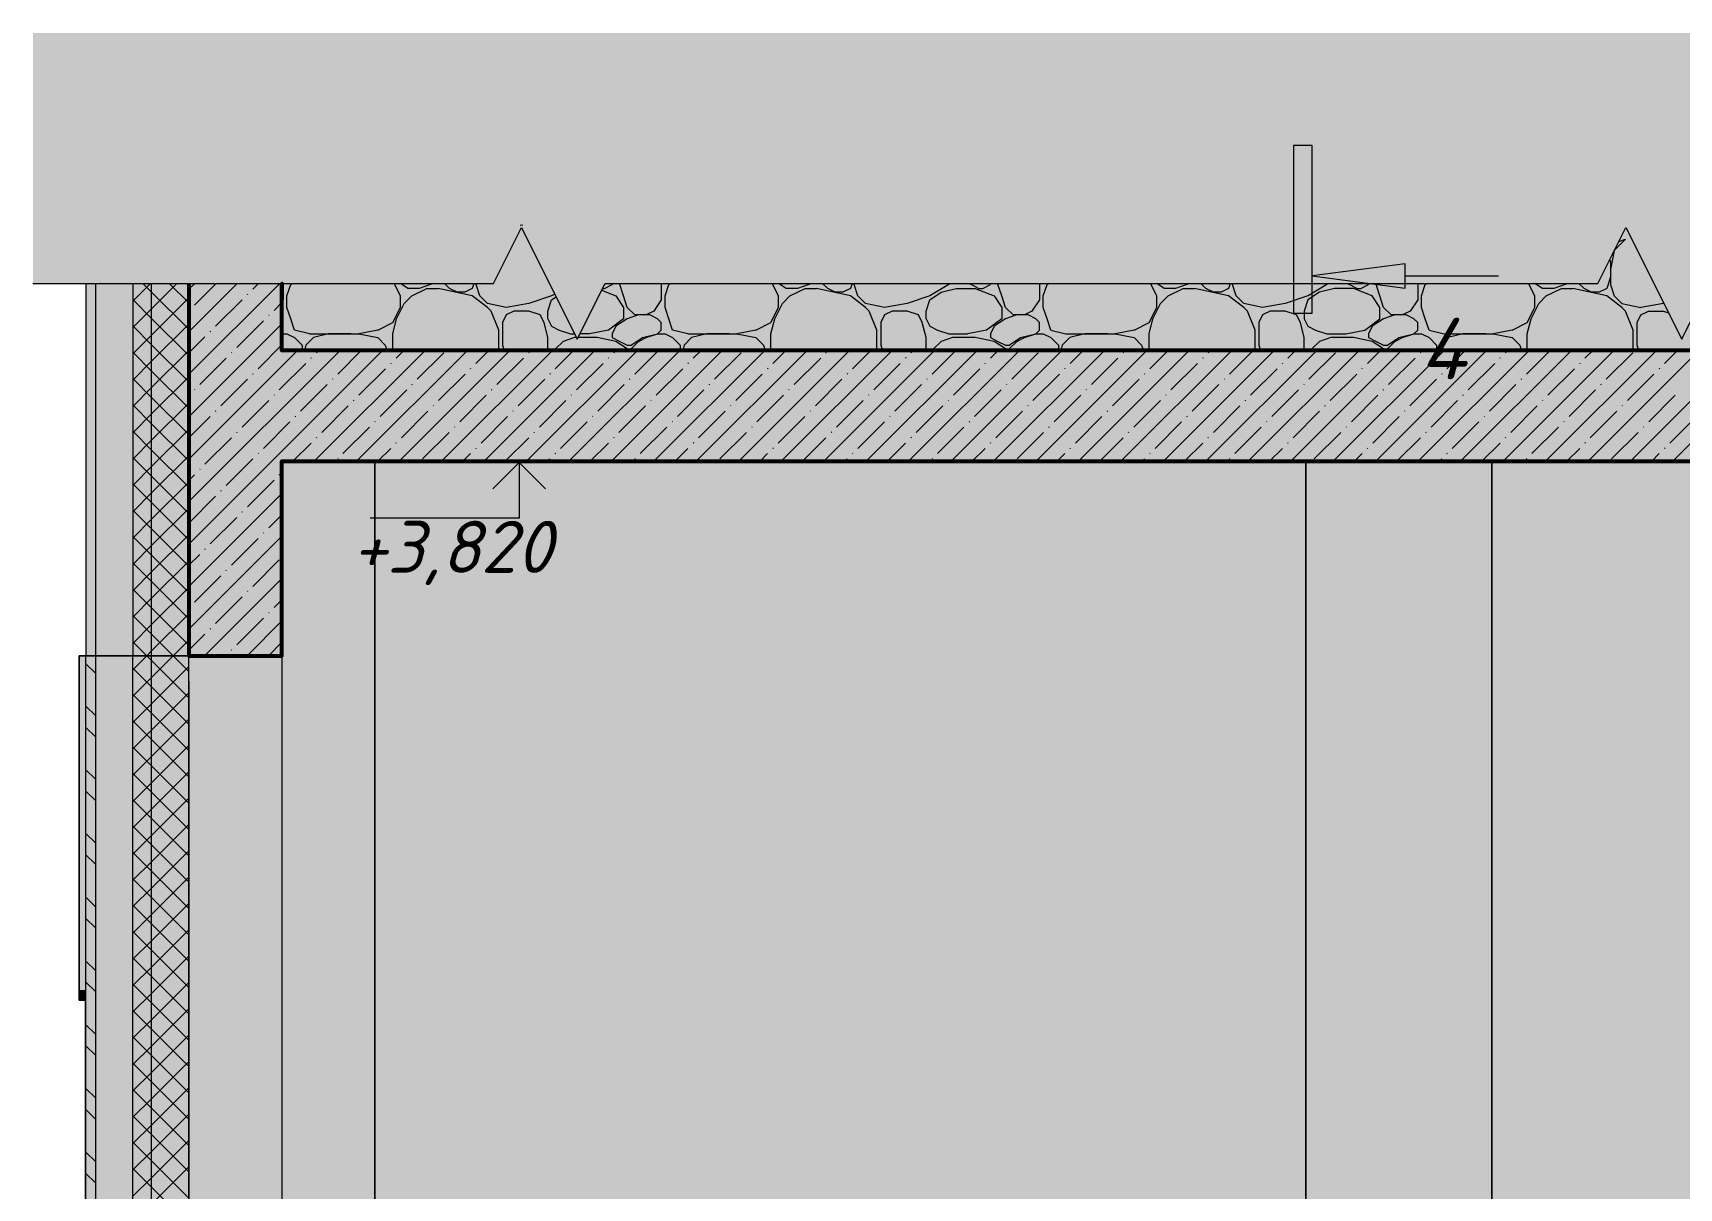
# Model space of a CAD drawing. Header units: millimetres. Extents: x -81576 to 1046824, y -248937 to 691537.
# Drawn here: x 20814 to 29657, y 629580 to 635785 of the extents above; entities that cross this region are included whole.
import ezdxf

# ---------------------------------------------------------------- set-up
doc = ezdxf.new("R2010")
doc.units = ezdxf.units.MM
doc.layers.add('PDF _Геометрия', color=7, linetype='Continuous', true_color=0x1d1d1d)
doc.layers.add('PDF _Сплошная заливка', color=7, linetype='Continuous', true_color=0xffffff)
doc.layers.add('PDF _Текст', color=7, linetype='Continuous')
doc.styles.add('PDF ISOCPEUR Italic', font='isocpeui.ttf')

msp = doc.modelspace()

# ---------------------------------------------------------------- hatches: boundary and pattern name
at = {"layer": 'PDF _Сплошная заливка', "true_color": 0x636466, "transparency": 33554559}
for points in [[(23737.8, 634139.9), (23887.8, 634439.9), (26554.4, 634439.9), (26554.4, 635785), (20813.9, 635785), (20813.9, 634439.9), (23287.8, 634439.9), (23437.8, 634739.9), (23587.8, 634439.9)], [(29671.1, 634139.9), (29821.1, 634439.9), (32487.8, 634439.9), (32487.8, 635785), (26554.4, 635785), (26554.4, 634439.9), (29221.1, 634439.9), (29371.1, 634739.9), (29629.1, 634223.9)], [(22435.8, 634079.9), (34651.1, 634079.9), (34651.1, 634439.9), (29821.1, 634439.9), (29671.1, 634139.9), (29371.1, 634739.9), (29221.1, 634439.9), (23887.8, 634439.9), (23737.8, 634139.9), (23437.8, 634739.9), (23287.8, 634439.9), (22151.1, 634439.9), (22151.1, 634079.9)], [(21151.1, 632439.9), (21151.8, 632439.9), (21151.8, 634439.9), (21097.8, 634439.9), (21097.8, 632439.9)], [(21351.1, 632439.9), (21351.8, 632439.9), (21351.8, 634439.9), (21151.8, 634439.9), (21151.8, 632439.9)], [(21451.1, 632439.9), (21451.8, 632439.9), (21451.8, 634439.9), (21351.8, 634439.9), (21351.8, 632439.9)], [(21096.1, 630639.9), (21097.1, 630639.9), (21097.1, 632439.9), (21063.1, 632439.9), (21063.1, 630639.9)], [(21151.1, 627039.9), (21351.1, 627039.9), (21351.1, 632439.9), (21151.1, 632439.9), (21151.1, 627769.9)], [(21457.1, 627039.9), (21651.1, 627039.9), (21651.1, 632439.9), (21451.1, 632439.9), (21451.1, 627039.9)]]:
    msp.add_hatch(color=251, dxfattribs=at).paths.add_polyline_path(points)
h = msp.add_hatch(color=251, dxfattribs=at)
h.paths.add_polyline_path([(37551.1, 617839.9), (37551.1, 634079.9), (22151.1, 634079.9), (22151.1, 634439.9), (21651.8, 634439.9), (21651.8, 632439.9), (22151.1, 632439.9), (22151.1, 633484.4), (37051.1, 633484.4), (37051.1, 618839.9), (33791.1, 618839.9), (33791.1, 619409.9), (33161.1, 619409.9), (33161.1, 619809.9), (32561.1, 619809.9), (32561.1, 620209.9), (31961.1, 620209.9), (31961.1, 620609.9), (31361.1, 620609.9), (31361.1, 621009.9), (30761.1, 621009.9), (30761.1, 621409.9), (30161.1, 621409.9), (30161.1, 621809.9), (29561.1, 621809.9), (29561.1, 622209.9), (28961.1, 622209.9), (28961.1, 622609.9), (28361.1, 622609.9), (28361.1, 623009.9), (27761.1, 623009.9), (27761.1, 623409.9), (27161.1, 623409.9), (27161.1, 623809.9), (26561.1, 623809.9), (26561.1, 624209.9), (25961.1, 624209.9), (25961.1, 624609.9), (25361.1, 624609.9), (25361.1, 625009.9), (24791.1, 625009.9), (24791.1, 625439.9), (24191.1, 625439.9), (24191.1, 625579.9), (22151.1, 625579.9), (22151.1, 625839.9), (21651.1, 625839.9), (21651.1, 618839.9), (20831.1, 618839.9), (20831.1, 617839.9), (37051.1, 617839.9)], flags=0)
h.paths.add_polyline_path([(33191.1, 618839.9), (22151.1, 618839.9), (22151.1, 625099.9), (24085.3, 625099.9), (33191.1, 619029.3), (33191.1, 618999.5)], flags=0)
h = msp.add_hatch(color=251, dxfattribs=at)
h.paths.add_polyline_path([(22650.4, 625095.1), (22651.1, 625095.1), (22651.1, 625099.9), (22151.1, 625099.9), (22151.1, 625095.1), (22162.4, 625095.1)], flags=0)
h.paths.add_polyline_path([(22151.1, 625839.9), (22651.1, 625839.9), (22650.7, 633484.4), (22151.1, 633484.4), (22151.1, 626069.9)], flags=0)
h = msp.add_hatch(color=251, dxfattribs=at)
h.paths.add_polyline_path([(33153.9, 619039.9), (33175.3, 619039.9), (28651.1, 622056), (28651.1, 622041.7), (32911.1, 619201.7)], flags=0)
h.paths.add_polyline_path([(33505.1, 619409.9), (33651.1, 619409.9), (33651.1, 621109.2), (33511.1, 621202.5), (33511.1, 619439.9), (33471.1, 619439.9), (33471.1, 621229.2), (32911.1, 621602.5), (32911.1, 619839.9), (32871.1, 619839.9), (32871.1, 621629.2), (32311.1, 622002.5), (32311.1, 620239.9), (32271.1, 620239.9), (32271.1, 622029.2), (31711.1, 622402.5), (31711.1, 620639.9), (31671.1, 620639.9), (31671.1, 622429.2), (31111.1, 622802.5), (31111.1, 621039.9), (31071.1, 621039.9), (31071.1, 622829.2), (30511.1, 623202.5), (30511.1, 621439.9), (30471.1, 621439.9), (30471.1, 623229.2), (29911.1, 623602.5), (29911.1, 621839.9), (29871.1, 621839.9), (29871.1, 623629.2), (29311.1, 624002.5), (29311.1, 622239.9), (29271.1, 622239.9), (29271.1, 624029.2), (28711.1, 624402.5), (28711.1, 622639.9), (28671.1, 622639.9), (28671.1, 624429.2), (28651.1, 624442.5), (28651.1, 622609.9), (28961.1, 622609.9), (28961.1, 622209.9), (29561.1, 622209.9), (29561.1, 621809.9), (30161.1, 621809.9), (30161.1, 621409.9), (30761.1, 621409.9), (30761.1, 621009.9), (31361.1, 621009.9), (31361.1, 620609.9), (31961.1, 620609.9), (31961.1, 620209.9), (32561.1, 620209.9), (32561.1, 619809.9), (33161.1, 619809.9), (33161.1, 619409.9), (33477.1, 619409.9)], flags=0)
h.paths.add_polyline_path([(33651.1, 621157.3), (33651.1, 633484.4), (28651.1, 633484.4), (28651.1, 624490.6), (33511.1, 621250.6)], flags=0)
h.paths.add_polyline_path([(27651.1, 622708.4), (27651.1, 622722.7), (24085.3, 625099.9), (22651.1, 625099.9), (22651.1, 625095.1), (24071.1, 625095.1), (27511.1, 622801.7)], flags=0)
h.paths.add_polyline_path([(27505.1, 623409.9), (27651.1, 623409.9), (27651.1, 625109.2), (27511.1, 625202.5), (27511.1, 623439.9), (27471.1, 623439.9), (27471.1, 625229.2), (26911.1, 625602.5), (26911.1, 623839.9), (26871.1, 623839.9), (26871.1, 625629.2), (26311.1, 626002.5), (26311.1, 624239.9), (26271.1, 624239.9), (26271.1, 626029.2), (25711.1, 626402.5), (25711.1, 624639.9), (25671.1, 624639.9), (25671.1, 626429.2), (25111.1, 626802.5), (25111.1, 625039.9), (25071.1, 625039.9), (25071.1, 626829.2), (24511.1, 627202.5), (24511.1, 625439.9), (24791.1, 625439.9), (24791.1, 625009.9), (25361.1, 625009.9), (25361.1, 624609.9), (25961.1, 624609.9), (25961.1, 624209.9), (26561.1, 624209.9), (26561.1, 623809.9), (27161.1, 623809.9), (27161.1, 623409.9), (27477.1, 623409.9)], flags=0)
h.paths.add_polyline_path([(27651.1, 625157.2), (27649.9, 633484.4), (22651.1, 633484.4), (22651.1, 625839.9), (23871.1, 625839.9), (23870.4, 627629.6), (23580, 627823.2), (23602.2, 627856.5), (27511.1, 625250.6)], flags=0)
h.paths.add_polyline_path([(24191.1, 625439.9), (24471.1, 625439.9), (24471.1, 627229.2), (23911.1, 627602.5), (23911.1, 625839.9), (24191.1, 625839.9), (24191.1, 625579.9)], flags=0)
h = msp.add_hatch(color=251, dxfattribs=at)
h.paths.add_polyline_path([(28651.1, 622041.7), (28651.1, 622056), (27651.1, 622722.7), (27651.1, 622708.4), (28398.9, 622209.9)], flags=0)
h.paths.add_polyline_path([(28612.3, 622609.9), (28651.1, 622609.9), (28651.1, 624442.5), (28111.1, 624802.5), (28111.1, 623039.9), (28071.1, 623039.9), (28071.1, 624829.2), (27651.1, 625109.2), (27651.1, 623409.9), (27761.1, 623409.9), (27761.1, 623009.9), (28361.1, 623009.9), (28361.1, 622609.9)], flags=0)
h.paths.add_polyline_path([(28651.1, 624490.6), (28650.9, 633484.4), (27651.1, 633484.4), (27651.1, 625157.2), (28361.1, 624683.9)], flags=0)

# ---------------------------------------------------------------- linework, layer by layer
at = {"layer": 'PDF _Геометрия', "color": 7, "lineweight": 9}
for points in [[(27586.1, 635179.8), (27586.1, 634279.8), (27686.1, 634279.8), (27686.1, 635179.8)], [(28186.1, 634545.6), (27686.1, 634479.8), (28186.1, 634414)], [(22651.1, 625839.9), (22651.1, 633484.4)], [(27651.1, 633484.4), (27651.1, 625157.2)], [(28651.1, 624490.6), (28651.1, 633484.4)], [(21063.1, 632339.9), (21063.1, 632439.9), (21097.1, 632439.9), (21063.1, 632439.9)], [(21097.1, 632439.9), (21097.1, 627039.9), (21151.1, 627039.9), (21351.1, 627039.9), (21451.1, 627039.9), (21651.1, 627039.9), (21651.1, 632439.9), (21451.1, 632439.9), (21351.1, 632439.9), (21151.1, 632439.9)], [(21651.1, 627039.9), (21651.1, 632303.9)], [(21097.1, 630639.9), (21097.1, 625839.9)]]:
    msp.add_lwpolyline(points, close=True, dxfattribs=at)
at = {"layer": 'PDF _Геометрия', "color": 250, "lineweight": 9, "true_color": 0x2c2c2c}
for points in [[(23431.9, 634752.4), (23445.9, 634754.4)], [(29333.4, 634664.5), (29370, 634676.7), (29309.1, 634615.8), (29288.7, 634514.2), (29288.7, 634433), (29309.1, 634372), (29349.7, 634331.4), (29451.3, 634311.1)], [(29284.7, 634567.1), (29288.7, 634554.9), (29288.7, 634473.6), (29268.4, 634412.7), (29227.8, 634392.3), (29187.2, 634392.3)], [(21351.8, 634203.9), (21451.8, 634303.9), (21587.8, 634439.9)], [(21351.8, 634345.3), (21446.4, 634439.9)], [(21651.8, 634193.3), (21451.8, 634393.3), (21405.2, 634439.9)], [(21651.8, 634334.7), (21546.6, 634439.9)], [(21651.8, 634408.1), (21683.7, 634439.9)], [(21651.8, 634180), (21911.7, 634439.9)], [(21651.8, 633951.9), (22139.8, 634439.9)], [(21681.3, 634323.5), (21797.7, 634439.9)], [(21994.9, 634409.1), (22025.8, 634439.9)], [(22158.2, 634439.9), (22158.2, 634433), (22158.2, 634351.7), (22151.1, 634341.1)], [(22178.5, 634372), (22198.8, 634433)], [(22198.8, 634433), (22205.8, 634439.9)], [(22788, 634372), (22754, 634439.9)], [(22767.7, 634250.1), (22808.3, 634331.4), (22848.9, 634372), (22930.2, 634412.7), (22991.1, 634412.7)], [(22954, 634439.9), (22950.5, 634433), (22889.5, 634412.7), (22828.6, 634412.7), (22787.7, 634439.9)], [(23173.9, 634372), (22991.1, 634412.7)], [(23092.7, 634392.3), (23052.1, 634412.7), (23024.8, 634439.9)], [(23174, 634412.7), (23133.3, 634392.3), (23092.7, 634392.3)], [(23183, 634439.9), (23174, 634412.7)], [(23478.7, 634331.4), (23356.8, 634311.1), (23255.2, 634331.4), (23214.6, 634372), (23194.3, 634433), (23194.3, 634439.9)], [(23869.1, 634402.7), (23945.9, 634372), (23986.5, 634311.1), (23986.5, 634250.1), (23905.3, 634189.2)], [(23874.1, 634412.7), (23885, 634412.7), (23925.6, 634433)], [(23929.1, 634439.9), (23925.6, 634433)], [(23966.2, 634433), (23964.5, 634439.9)], [(23986.5, 634372), (23966.2, 634433)], [(24189.7, 634439.9), (24189.7, 634433), (24189.7, 634351.7), (24149.1, 634290.8), (24108.4, 634270.5), (24047.5, 634270.5), (24006.9, 634311.1), (23986.5, 634372)], [(24250.6, 634189.2), (24230.3, 634250.1), (24210, 634311.1), (24210, 634372), (24230.3, 634433)], [(24230.3, 634433), (24237.3, 634439.9)], [(24697.6, 634189.2), (24778.8, 634229.8), (24819.5, 634311.1), (24819.5, 634372), (24785.5, 634439.9)], [(24985.5, 634439.9), (24982, 634433), (24921, 634412.7), (24860.1, 634412.7), (24819.2, 634439.9)], [(24839.8, 634331.4), (24880.4, 634372), (24961.7, 634412.7), (25022.6, 634412.7)], [(25205.4, 634372), (25022.6, 634412.7)], [(25124.2, 634392.3), (25083.6, 634412.7), (25056.3, 634439.9)], [(25214.5, 634439.9), (25205.4, 634412.7), (25164.8, 634392.3), (25124.2, 634392.3)], [(25286.7, 634331.4), (25246.1, 634372), (25225.8, 634433), (25225.8, 634439.9)], [(25733.6, 634433), (25632.1, 634372), (25510.2, 634331.4)], [(25611.7, 634250.1), (25611.7, 634290.8), (25632.1, 634351.7), (25693, 634392.3), (25774.3, 634412.7), (25875.8, 634412.7)], [(25738.9, 634439.9), (25733.6, 634433)], [(25841.6, 634439.9), (25855.5, 634433), (25896.2, 634412.7), (25916.5, 634412.7), (25957.1, 634433)], [(25875.8, 634412.7), (25977.4, 634372), (26018, 634311.1), (26018, 634250.1), (25936.8, 634189.2)], [(25960.6, 634439.9), (25957.1, 634433)], [(25997.7, 634433), (25996, 634439.9)], [(26221.2, 634439.9), (26221.2, 634433), (26221.2, 634351.7), (26180.6, 634290.8), (26139.9, 634270.5), (26079, 634270.5), (26038.4, 634311.1), (26018, 634372), (25997.7, 634433)], [(26282.1, 634189.2), (26261.8, 634250.1), (26241.5, 634311.1), (26241.5, 634372), (26261.8, 634433)], [(26261.8, 634433), (26268.8, 634439.9)], [(26729.1, 634189.2), (26810.3, 634229.8), (26851, 634311.1), (26851, 634372), (26817, 634439.9)], [(26830.6, 634250.1), (26871.3, 634331.4), (26911.9, 634372), (26993.2, 634412.7), (27054.1, 634412.7)], [(27017, 634439.9), (27013.5, 634433), (26952.5, 634412.7), (26891.6, 634412.7), (26850.7, 634439.9)], [(27236.9, 634372), (27054.1, 634412.7)], [(27155.7, 634392.3), (27115, 634412.7), (27087.8, 634439.9)], [(27236.9, 634412.7), (27196.3, 634392.3), (27155.7, 634392.3)], [(27246, 634439.9), (27236.9, 634412.7)], [(27419.8, 634311.1), (27318.2, 634331.4), (27277.6, 634372), (27257.3, 634433), (27257.3, 634439.9)], [(27805.8, 634412.7), (27724.5, 634392.3), (27663.5, 634351.7), (27643.2, 634290.8), (27643.2, 634250.1), (27663.5, 634209.5), (27704.2, 634189.2)], [(27770.4, 634439.9), (27765.1, 634433), (27663.6, 634372)], [(27704.2, 634189.2), (27765.1, 634168.9), (27866.7, 634168.9), (27968.3, 634189.2), (28049.5, 634250.1), (28049.5, 634311.1), (28008.9, 634372), (27907.3, 634412.7), (27805.8, 634412.7)], [(27873.1, 634439.9), (27887, 634433), (27927.6, 634412.7), (27948, 634412.7), (27988.6, 634433)], [(27992.1, 634439.9), (27988.6, 634433)], [(28029.2, 634433), (28027.5, 634439.9)], [(28252.7, 634439.9), (28252.7, 634433), (28252.7, 634351.7), (28212.1, 634290.8), (28171.4, 634270.5), (28110.5, 634270.5), (28069.8, 634311.1), (28049.5, 634372), (28029.2, 634433)], [(28313.6, 634189.2), (28293.3, 634250.1), (28273, 634311.1), (28273, 634372), (28293.3, 634433), (28300.3, 634439.9)], [(28760.6, 634189.2), (28841.8, 634229.8), (28882.4, 634311.1), (28882.4, 634372), (28848.5, 634439.9)], [(28841.8, 634087.6), (28841.8, 634168.9), (28862.1, 634250.1), (28902.8, 634331.4), (28943.4, 634372), (29024.7, 634412.7), (29085.6, 634412.7)], [(29048.5, 634439.9), (29045, 634433), (28984, 634412.7), (28923.1, 634412.7), (28882.1, 634439.9)], [(29268.4, 634372), (29085.6, 634412.7)], [(29187.2, 634392.3), (29146.5, 634412.7), (29119.3, 634439.9)], [(21351.8, 634062.5), (21451.8, 634162.5), (21651.8, 634362.5)], [(21651.8, 634051.9), (21451.8, 634251.9), (21351.8, 634351.9)], [(21795.3, 634209.5), (21937.9, 634352.1)], [(21966.4, 634380.6), (21968.8, 634382.9)], [(22109, 634295), (22151.1, 634337.2)], [(22219.1, 634189.2), (22198.8, 634250.1), (22178.5, 634311.1), (22178.5, 634372)], [(22666.1, 634189.2), (22747.3, 634229.8), (22788, 634311.1), (22788, 634372)], [(23275.5, 634290.8), (23255.2, 634311.1), (23174, 634372)], [(23616.8, 634381.8), (23600.6, 634372), (23478.7, 634331.4)], [(23580.2, 634250.1), (23580.2, 634290.8), (23600.6, 634351.7), (23624, 634367.4)], [(24799.1, 634250.1), (24839.8, 634331.4)], [(25307, 634290.8), (25286.7, 634311.1), (25205.4, 634372)], [(25388.3, 634311.1), (25286.7, 634331.4)], [(25510.2, 634331.4), (25388.3, 634311.1)], [(27338.5, 634290.8), (27318.2, 634311.1), (27236.9, 634372)], [(27541.7, 634331.4), (27419.8, 634311.1)], [(27663.5, 634372), (27541.7, 634331.4)], [(29410.6, 634189.2), (29370, 634290.8), (29349.7, 634311.1), (29268.4, 634372)], [(29573.1, 634331.4), (29451.3, 634311.1)], [(21651.8, 633723.8), (22151.1, 634223.1)], [(21652.8, 634295), (21655.1, 634297.4)], [(21909.4, 634095.4), (22052, 634238)], [(22080.5, 634266.5), (22082.8, 634268.9)], [(22151.1, 634182.1), (22158.2, 634189.2), (22158.2, 634229.8), (22151.1, 634236.9)], [(22747.3, 634168.9), (22767.7, 634250.1)], [(23316.2, 634189.2), (23275.5, 634290.8)], [(23559.9, 634229.8), (23539.6, 634270.5), (23478.7, 634290.8), (23397.4, 634290.8), (23356.8, 634270.5), (23336.5, 634229.8), (23336.5, 634107.9), (23345.8, 634079.9)], [(23580.2, 634148.6), (23559.9, 634229.8)], [(23580.2, 634250.1), (23600.6, 634209.5), (23641.2, 634189.2)], [(24169.4, 634250.1), (24128.8, 634270.5), (24067.8, 634270.5), (24006.9, 634250.1), (23945.9, 634209.5), (23925.6, 634168.9), (23925.6, 634148.6)], [(24006.9, 634107.9), (24027.2, 634107.9), (24088.1, 634148.6), (24169.4, 634168.9), (24189.7, 634189.2), (24189.7, 634229.8), (24169.4, 634250.1)], [(24778.8, 634168.9), (24799.1, 634250.1)], [(25347.6, 634189.2), (25307, 634290.8)], [(25591.4, 634229.8), (25571.1, 634270.5), (25510.2, 634290.8), (25428.9, 634290.8), (25388.3, 634270.5), (25368, 634229.8), (25368, 634107.9), (25377.3, 634079.9)], [(25611.7, 634148.6), (25591.4, 634229.8)], [(25611.7, 634250.1), (25632.1, 634209.5), (25672.7, 634189.2)], [(26200.9, 634250.1), (26160.2, 634270.5), (26099.3, 634270.5), (26038.4, 634250.1), (25977.4, 634209.5), (25957.1, 634168.9), (25957.1, 634148.6)], [(25957.1, 634148.6), (25997.7, 634128.2), (26038.4, 634107.9), (26058.7, 634107.9), (26119.6, 634148.6), (26200.9, 634168.9), (26221.2, 634189.2), (26221.2, 634229.8), (26200.9, 634250.1)], [(26810.3, 634087.6), (26810.3, 634168.9), (26830.6, 634250.1)], [(27379.1, 634189.2), (27338.5, 634290.8)], [(27622.9, 634229.8), (27602.6, 634270.5), (27541.7, 634290.8), (27460.4, 634290.8), (27419.8, 634270.5), (27399.5, 634229.8), (27399.5, 634107.9), (27408.8, 634079.9)], [(27643.2, 634148.6), (27622.9, 634229.8)], [(28069.9, 634250.1), (28008.9, 634209.5), (27988.6, 634168.9), (27988.6, 634148.6)], [(28232.4, 634168.9), (28252.7, 634189.2), (28252.7, 634229.8), (28232.4, 634250.1), (28191.7, 634270.5), (28130.8, 634270.5), (28069.8, 634250.1)], [(29440.3, 634079.9), (29431, 634107.9), (29431, 634229.8), (29451.3, 634270.5), (29491.9, 634290.8), (29573.2, 634290.8), (29600.2, 634281.8)], [(21351.8, 633921.1), (21451.8, 634021.1), (21651.8, 634221.1)], [(21651.8, 633910.5), (21451.8, 634110.5), (21351.8, 634210.5)], [(21651.8, 634066), (21738.3, 634152.5)], [(21766.8, 634181), (21769.2, 634183.3)], [(22151.1, 634168.9), (22178.5, 634168.9), (22219.1, 634148.6)], [(22300.4, 634168.9), (22219.1, 634189.2)], [(22219.1, 634148.6), (22259.8, 634107.9), (22259.8, 634079.9)], [(22402, 634168.9), (22320.7, 634148.6), (22280.1, 634107.9)], [(22300.4, 634168.9), (22442.6, 634168.9), (22564.5, 634168.9)], [(22523.9, 634168.9), (22402, 634168.9)], [(22666.1, 634189.2), (22564.5, 634168.9), (22666.1, 634148.6)], [(22666.1, 634148.6), (22706.7, 634107.9), (22716.1, 634079.9)], [(22747.3, 634087.6), (22747.3, 634168.9)], [(23316.2, 634079.9), (23316.2, 634107.9), (23316.2, 634189.2)], [(23572.5, 634079.9), (23580.2, 634087.6), (23580.2, 634148.6)], [(23733.4, 634148.6), (23722.5, 634148.6), (23661.5, 634128.2), (23620.9, 634087.6), (23618.3, 634079.9)], [(23641.2, 634189.2), (23702.1, 634168.9), (23723.3, 634168.9)], [(23844.3, 634148.6), (23783.4, 634148.6), (23742.1, 634148.6)], [(23905.3, 634189.2), (23803.7, 634168.9), (23752.2, 634168.9)], [(23945.9, 634128.2), (23844.3, 634148.6)], [(23925.6, 634148.6), (23966.2, 634128.2), (24006.9, 634107.9)], [(24027.2, 634079.9), (24027.2, 634087.6), (24067.8, 634128.2), (24108.4, 634148.6), (24169.4, 634168.9), (24210, 634168.9), (24250.6, 634148.6)], [(24331.9, 634168.9), (24250.6, 634189.2)], [(24250.6, 634148.6), (24291.3, 634107.9), (24291.3, 634079.9)], [(24433.5, 634168.9), (24352.2, 634148.6), (24311.6, 634107.9)], [(24331.9, 634168.9), (24474.1, 634168.9), (24596, 634168.9)], [(24555.4, 634168.9), (24433.5, 634168.9)], [(24697.6, 634189.2), (24596, 634168.9), (24697.6, 634148.6)], [(24697.6, 634148.6), (24738.2, 634107.9), (24747.5, 634079.9)], [(24778.8, 634087.6), (24778.8, 634168.9)], [(25347.6, 634079.9), (25347.6, 634107.9), (25347.6, 634189.2)], [(25604, 634079.9), (25611.7, 634087.6), (25611.7, 634148.6)], [(25875.8, 634148.6), (25814.9, 634148.6), (25753.9, 634148.6), (25693, 634128.2), (25652.4, 634087.6), (25649.8, 634079.9)], [(25672.7, 634189.2), (25733.6, 634168.9), (25835.2, 634168.9)], [(25936.8, 634189.2), (25835.2, 634168.9)], [(25977.4, 634128.2), (25875.8, 634148.6)], [(26058.7, 634079.9), (26058.7, 634087.6), (26099.3, 634128.2), (26139.9, 634148.6), (26200.9, 634168.9), (26241.5, 634168.9), (26282.1, 634148.6)], [(26282.1, 634189.2), (26363.4, 634168.9), (26505.6, 634168.9), (26627.5, 634168.9)], [(26282.1, 634148.6), (26322.8, 634107.9), (26322.8, 634079.9)], [(26465, 634168.9), (26383.7, 634148.6), (26343.1, 634107.9)], [(26586.9, 634168.9), (26465, 634168.9)], [(26729.1, 634189.2), (26627.5, 634168.9), (26729.1, 634148.6), (26769.7, 634107.9), (26779, 634079.9)], [(27379.1, 634079.9), (27379.1, 634107.9), (27379.1, 634189.2)], [(27643.2, 634087.6), (27643.2, 634148.6)], [(28008.9, 634128.2), (27907.3, 634148.6), (27846.4, 634148.6), (27785.4, 634148.6), (27724.5, 634128.2), (27683.9, 634087.6)], [(27988.6, 634148.6), (28029.2, 634128.2), (28069.8, 634107.9), (28090.2, 634107.9), (28151.1, 634148.6), (28232.4, 634168.9)], [(28090.2, 634087.6), (28130.8, 634128.2), (28171.4, 634148.6), (28232.4, 634168.9), (28273, 634168.9), (28313.6, 634148.6)], [(28313.6, 634189.2), (28394.9, 634168.9), (28537.1, 634168.9), (28659, 634168.9)], [(28313.6, 634148.6), (28354.3, 634107.9), (28354.3, 634079.9)], [(28496.5, 634168.9), (28415.2, 634148.6), (28374.6, 634107.9), (28367.6, 634079.9)], [(28618.4, 634168.9), (28496.5, 634168.9)], [(28760.6, 634189.2), (28659, 634168.9), (28760.6, 634148.6)], [(28760.6, 634148.6), (28801.2, 634107.9), (28810.5, 634079.9)], [(29410.6, 634079.9), (29410.6, 634107.9), (29410.6, 634189.2)], [(21351.8, 633779.7), (21451.8, 633879.7), (21651.8, 634079.7)], [(21651.8, 633769.1), (21451.8, 633969.1), (21351.8, 634069.1)], [(21651.8, 633495.7), (22236, 634079.9)], [(21651.8, 633267.6), (22464.1, 634079.9)], [(21651.8, 633039.5), (22692.2, 634079.9)], [(21880.9, 634066.9), (21883.2, 634069.3)], [(22023.4, 633981.4), (22151.1, 634109.1)], [(22280.1, 634107.9), (22273.1, 634079.9)], [(22324.8, 633484.4), (22920.3, 634079.9)], [(22337.1, 634066.9), (22350, 634079.9)], [(22451.1, 633952.9), (22578.1, 634079.9)], [(22552.9, 633484.4), (23148.4, 634079.9)], [(22749.3, 634079.9), (22747.3, 634087.6)], [(22764.8, 634038.4), (22806.2, 634079.9)], [(22781, 633484.4), (23376.5, 634079.9)], [(22878.8, 633924.4), (23021.4, 634066.9)], [(23009.1, 633484.4), (23604.6, 634079.9)], [(23192.4, 634009.9), (23262.4, 634079.9)], [(23237.2, 633484.4), (23832.7, 634079.9)], [(23465.3, 633484.4), (24060.8, 634079.9)], [(23477.6, 634066.9), (23479.9, 634069.3)], [(23620.1, 633981.4), (23718.6, 634079.9)], [(23693.4, 633484.4), (24288.9, 634079.9)], [(23921.5, 633484.4), (24517, 634079.9)], [(23933.8, 634066.9), (23946.7, 634079.9)], [(24009.4, 634079.9), (24006.9, 634087.6), (23945.9, 634128.2)], [(24047.8, 633952.9), (24174.8, 634079.9)], [(24149.6, 633484.4), (24745.1, 634079.9)], [(24311.6, 634107.9), (24304.6, 634079.9)], [(24361.5, 634038.4), (24402.9, 634079.9)], [(24377.7, 633484.4), (24973.2, 634079.9)], [(24475.5, 633924.4), (24618.1, 634066.9)], [(24605.8, 633484.4), (25201.3, 634079.9)], [(24780.8, 634079.9), (24778.8, 634087.6)], [(24789.1, 634009.9), (24859.1, 634079.9)], [(24833.9, 633484.4), (25429.4, 634079.9)], [(25062, 633484.4), (25657.5, 634079.9)], [(25074.3, 634066.9), (25076.6, 634069.3)], [(25216.8, 633981.4), (25315.3, 634079.9)], [(25290.1, 633484.4), (25885.6, 634079.9)], [(25518.2, 633484.4), (26113.7, 634079.9)], [(25530.5, 634066.9), (25543.4, 634079.9)], [(25644.5, 633952.9), (25771.5, 634079.9)], [(25746.3, 633484.4), (26341.8, 634079.9)], [(25958.1, 634038.4), (25999.6, 634079.9)], [(25974.4, 633484.4), (26569.9, 634079.9)], [(26040.9, 634079.9), (26038.4, 634087.6), (25977.4, 634128.2)], [(26072.2, 633924.4), (26214.8, 634066.9)], [(26202.5, 633484.4), (26798, 634079.9)], [(26343.1, 634107.9), (26336.1, 634079.9)], [(26385.8, 634009.9), (26455.8, 634079.9)], [(26430.6, 633484.4), (27026.1, 634079.9)], [(26658.7, 633484.4), (27254.2, 634079.9)], [(26670.9, 634066.9), (26673.3, 634069.3)], [(26812.3, 634079.9), (26810.3, 634087.6)], [(26813.5, 633981.4), (26912, 634079.9)], [(26886.8, 633484.4), (27482.3, 634079.9)], [(27114.9, 633484.4), (27710.4, 634079.9)], [(27127.1, 634066.9), (27140.1, 634079.9)], [(27241.2, 633952.9), (27368.2, 634079.9)], [(27343, 633484.4), (27938.5, 634079.9)], [(27554.8, 634038.4), (27596.3, 634079.9)], [(27571.1, 633484.4), (28166.6, 634079.9)], [(27635.5, 634079.9), (27643.2, 634087.6)], [(27668.9, 633924.4), (27811.4, 634066.9)], [(27683.9, 634087.6), (27681.3, 634079.9)], [(27799.2, 633484.4), (28394.7, 634079.9)], [(27982.5, 634009.9), (28052.5, 634079.9)], [(28072.4, 634079.9), (28069.8, 634087.6), (28008.9, 634128.2)], [(28027.3, 633484.4), (28622.8, 634079.9)], [(28090.2, 634079.9), (28090.2, 634087.6)], [(28255.4, 633484.4), (28850.9, 634079.9)], [(28267.6, 634066.9), (28270, 634069.3)], [(28410.2, 633981.4), (28508.7, 634079.9)], [(28483.5, 633484.4), (29079, 634079.9)], [(28711.6, 633484.4), (29307.1, 634079.9)], [(28723.8, 634066.9), (28736.8, 634079.9)], [(28837.9, 633952.9), (28964.9, 634079.9)], [(28843.7, 634079.9), (28841.8, 634087.6)], [(28939.7, 633484.4), (29535.2, 634079.9)], [(29151.5, 634038.4), (29193, 634079.9)], [(29167.8, 633484.4), (29763.2, 634079.9)], [(29265.6, 633924.4), (29408.1, 634066.9)], [(29395.9, 633484.4), (29991.3, 634079.9)], [(29579.2, 634009.9), (29649.2, 634079.9)], [(29624, 633484.4), (30219.4, 634079.9)], [(21709.8, 633895.9), (21852.4, 634038.4)], [(22137.5, 633867.3), (22280.1, 634009.9)], [(22308.6, 634038.4), (22310.9, 634040.8)], [(22565.2, 633838.8), (22707.7, 633981.4)], [(22736.2, 634009.9), (22738.6, 634012.3)], [(23163.9, 633981.4), (23166.3, 633983.8)], [(23306.5, 633895.9), (23449.1, 634038.4)], [(23734.2, 633867.3), (23876.7, 634009.9)], [(23905.3, 634038.4), (23907.6, 634040.8)], [(24161.9, 633838.8), (24304.4, 633981.4)], [(24332.9, 634009.9), (24335.3, 634012.3)], [(24760.6, 633981.4), (24763, 633983.8)], [(24903.2, 633895.9), (25045.7, 634038.4)], [(25330.9, 633867.3), (25473.4, 634009.9)], [(25501.9, 634038.4), (25504.3, 634040.8)], [(25758.6, 633838.8), (25901.1, 633981.4)], [(25929.6, 634009.9), (25932, 634012.3)], [(26357.3, 633981.4), (26359.7, 633983.8)], [(26499.9, 633895.9), (26642.4, 634038.4)], [(26927.6, 633867.3), (27070.1, 634009.9)], [(27098.6, 634038.4), (27101, 634040.8)], [(27355.2, 633838.8), (27497.8, 633981.4)], [(27526.3, 634009.9), (27528.7, 634012.3)], [(27954, 633981.4), (27956.4, 633983.8)], [(28096.6, 633895.9), (28239.1, 634038.4)], [(28524.3, 633867.3), (28666.8, 634009.9)], [(28695.3, 634038.4), (28697.7, 634040.8)], [(28951.9, 633838.8), (29094.5, 633981.4)], [(29123, 634009.9), (29125.4, 634012.3)], [(29550.7, 633981.4), (29553.1, 633983.8)], [(21351.8, 633638.2), (21451.8, 633738.2), (21651.8, 633938.2)], [(21651.8, 633627.6), (21451.8, 633827.6), (21351.8, 633927.6)], [(21681.3, 633867.3), (21683.7, 633869.7)], [(21823.9, 633781.8), (21966.4, 633924.4)], [(21994.9, 633952.9), (21997.3, 633955.2)], [(22251.5, 633753.3), (22394.1, 633895.9)], [(22422.6, 633924.4), (22425, 633926.7)], [(22850.3, 633895.9), (22852.7, 633898.2)], [(22992.9, 633810.3), (23135.4, 633952.9)], [(23278, 633867.3), (23280.4, 633869.7)], [(23420.5, 633781.8), (23563.1, 633924.4)], [(23591.6, 633952.9), (23594, 633955.2)], [(23848.2, 633753.3), (23990.8, 633895.9)], [(24019.3, 633924.4), (24021.7, 633926.7)], [(24447, 633895.9), (24449.4, 633898.2)], [(24589.6, 633810.3), (24732.1, 633952.9)], [(24874.7, 633867.3), (24877, 633869.7)], [(25017.2, 633781.8), (25159.8, 633924.4)], [(25188.3, 633952.9), (25190.7, 633955.2)], [(25444.9, 633753.3), (25587.5, 633895.9)], [(25616, 633924.4), (25618.4, 633926.7)], [(26043.7, 633895.9), (26046, 633898.2)], [(26186.2, 633810.3), (26328.8, 633952.9)], [(26471.4, 633867.3), (26473.7, 633869.7)], [(26613.9, 633781.8), (26756.5, 633924.4)], [(26785, 633952.9), (26787.4, 633955.2)], [(27041.6, 633753.3), (27184.2, 633895.9)], [(27212.7, 633924.4), (27215.1, 633926.7)], [(27640.4, 633895.9), (27642.7, 633898.2)], [(27782.9, 633810.3), (27925.5, 633952.9)], [(28068.1, 633867.3), (28070.4, 633869.7)], [(28210.6, 633781.8), (28353.2, 633924.4)], [(28381.7, 633952.9), (28384.1, 633955.2)], [(28638.3, 633753.3), (28780.9, 633895.9)], [(28809.4, 633924.4), (28811.7, 633926.7)], [(29237.1, 633895.9), (29239.4, 633898.2)], [(29379.6, 633810.3), (29522.2, 633952.9)], [(21351.8, 633496.8), (21451.8, 633596.8), (21651.8, 633796.8)], [(21651.8, 633486.2), (21451.8, 633686.2), (21351.8, 633786.2)], [(21651.8, 633837.9), (21652.8, 633838.8)], [(21937.9, 633667.8), (22080.5, 633810.3)], [(22109, 633838.8), (22111.3, 633841.2)], [(22365.6, 633639.2), (22508.1, 633781.8)], [(22536.7, 633810.3), (22539, 633812.7)], [(22679.2, 633724.8), (22821.8, 633867.3)], [(22964.3, 633781.8), (22966.7, 633784.2)], [(23106.9, 633696.3), (23249.5, 633838.8)], [(23534.6, 633667.8), (23677.2, 633810.3)], [(23705.7, 633838.8), (23708, 633841.2)], [(23962.3, 633639.2), (24104.8, 633781.8)], [(24133.4, 633810.3), (24135.7, 633812.7)], [(24275.9, 633724.8), (24418.5, 633867.3)], [(24561, 633781.8), (24563.4, 633784.2)], [(24703.6, 633696.3), (24846.2, 633838.8)], [(25131.3, 633667.8), (25273.8, 633810.3)], [(25302.4, 633838.8), (25304.7, 633841.2)], [(25559, 633639.2), (25701.5, 633781.8)], [(25730, 633810.3), (25732.4, 633812.7)], [(25872.6, 633724.8), (26015.2, 633867.3)], [(26157.7, 633781.8), (26160.1, 633784.2)], [(26300.3, 633696.3), (26442.9, 633838.8)], [(26728, 633667.8), (26870.5, 633810.3)], [(26899, 633838.8), (26901.4, 633841.2)], [(27155.7, 633639.2), (27298.2, 633781.8)], [(27326.7, 633810.3), (27329.1, 633812.7)], [(27469.3, 633724.8), (27611.9, 633867.3)], [(27754.4, 633781.8), (27756.8, 633784.2)], [(27897, 633696.3), (28039.5, 633838.8)], [(28324.7, 633667.8), (28467.2, 633810.3)], [(28495.7, 633838.8), (28498.1, 633841.2)], [(28752.4, 633639.2), (28894.9, 633781.8)], [(28923.4, 633810.3), (28925.8, 633812.7)], [(29066, 633724.8), (29208.5, 633867.3)], [(29351.1, 633781.8), (29353.5, 633784.2)], [(29493.7, 633696.3), (29636.2, 633838.8)], [(21651.8, 633609.8), (21766.8, 633724.8)], [(21795.3, 633753.3), (21797.7, 633755.7)], [(22052, 633553.7), (22194.5, 633696.3)], [(22223, 633724.8), (22225.4, 633727.2)], [(22650.7, 633696.3), (22653.1, 633698.6)], [(22793.3, 633610.7), (22935.8, 633753.3)], [(23221, 633582.2), (23363.5, 633724.8)], [(23392, 633753.3), (23394.4, 633755.7)], [(23648.6, 633553.7), (23791.2, 633696.3)], [(23819.7, 633724.8), (23822.1, 633727.2)], [(24247.4, 633696.3), (24249.8, 633698.6)], [(24390, 633610.7), (24532.5, 633753.3)], [(24817.6, 633582.2), (24960.2, 633724.8)], [(24988.7, 633753.3), (24991.1, 633755.7)], [(25245.3, 633553.7), (25387.9, 633696.3)], [(25416.4, 633724.8), (25418.8, 633727.2)], [(25844.1, 633696.3), (25846.5, 633698.6)], [(25986.7, 633610.7), (26129.2, 633753.3)], [(26414.3, 633582.2), (26556.9, 633724.8)], [(26585.4, 633753.3), (26587.8, 633755.7)], [(26842, 633553.7), (26984.6, 633696.3)], [(27013.1, 633724.8), (27015.5, 633727.2)], [(27440.8, 633696.3), (27443.2, 633698.6)], [(27583.3, 633610.7), (27725.9, 633753.3)], [(28011, 633582.2), (28153.6, 633724.8)], [(28182.1, 633753.3), (28184.5, 633755.7)], [(28438.7, 633553.7), (28581.3, 633696.3)], [(28609.8, 633724.8), (28612.2, 633727.2)], [(29037.5, 633696.3), (29039.8, 633698.6)], [(29180, 633610.7), (29322.6, 633753.3)], [(29607.7, 633582.2), (29750.3, 633724.8)], [(21351.8, 633355.4), (21451.8, 633455.4), (21651.8, 633655.4)], [(21651.8, 633344.8), (21451.8, 633544.8), (21351.8, 633644.8)], [(21738.3, 633468.2), (21880.9, 633610.7)], [(21909.4, 633639.2), (21911.8, 633641.6)], [(22337.1, 633610.7), (22339.4, 633613.1)], [(22479.6, 633525.2), (22622.2, 633667.8)], [(22907.3, 633496.7), (23049.9, 633639.2)], [(23078.4, 633667.8), (23080.8, 633670.1)], [(23351.3, 633484.4), (23477.6, 633610.7)], [(23506.1, 633639.2), (23508.5, 633641.6)], [(23933.8, 633610.7), (23936.1, 633613.1)], [(24076.3, 633525.2), (24218.9, 633667.8)], [(24504, 633496.7), (24646.6, 633639.2)], [(24675.1, 633667.8), (24677.5, 633670.1)], [(24947.9, 633484.4), (25074.3, 633610.7)], [(25102.8, 633639.2), (25105.1, 633641.6)], [(25530.5, 633610.7), (25532.8, 633613.1)], [(25673, 633525.2), (25815.6, 633667.8)], [(26100.7, 633496.7), (26243.3, 633639.2)], [(26271.8, 633667.8), (26274.1, 633670.1)], [(26544.6, 633484.4), (26670.9, 633610.7)], [(26699.5, 633639.2), (26701.8, 633641.6)], [(27127.1, 633610.7), (27129.5, 633613.1)], [(27269.7, 633525.2), (27412.3, 633667.8)], [(27697.4, 633496.7), (27840, 633639.2)], [(27868.5, 633667.8), (27870.8, 633670.1)], [(28141.3, 633484.4), (28267.6, 633610.7)], [(28296.2, 633639.2), (28298.5, 633641.6)], [(28723.8, 633610.7), (28726.2, 633613.1)], [(28866.4, 633525.2), (29009, 633667.8)], [(29294.1, 633496.7), (29436.6, 633639.2)], [(29465.2, 633667.8), (29467.5, 633670.1)], [(22023.4, 633525.2), (22025.8, 633527.6)], [(22210.8, 633484.4), (22308.6, 633582.2)], [(22667, 633484.4), (22736.2, 633553.7)], [(22764.8, 633582.2), (22767.1, 633584.6)], [(23123.2, 633484.4), (23163.9, 633525.2)], [(23192.4, 633553.7), (23194.8, 633556.1)], [(23620.1, 633525.2), (23622.5, 633527.6)], [(23807.5, 633484.4), (23905.3, 633582.2)], [(24263.6, 633484.4), (24332.9, 633553.7)], [(24361.5, 633582.2), (24363.8, 633584.6)], [(24719.8, 633484.4), (24760.6, 633525.2)], [(24789.1, 633553.7), (24791.5, 633556.1)], [(25216.8, 633525.2), (25219.2, 633527.6)], [(25404.1, 633484.4), (25501.9, 633582.2)], [(25860.3, 633484.4), (25929.6, 633553.7)], [(25958.1, 633582.2), (25960.5, 633584.6)], [(26316.5, 633484.4), (26357.3, 633525.2)], [(26385.8, 633553.7), (26388.2, 633556.1)], [(26813.5, 633525.2), (26815.9, 633527.6)], [(27000.8, 633484.4), (27098.6, 633582.2)], [(27457, 633484.4), (27526.3, 633553.7)], [(27554.8, 633582.2), (27557.2, 633584.6)], [(27913.2, 633484.4), (27954, 633525.2)], [(27982.5, 633553.7), (27984.9, 633556.1)], [(28410.2, 633525.2), (28412.6, 633527.6)], [(28597.5, 633484.4), (28695.3, 633582.2)], [(29053.7, 633484.4), (29123, 633553.7)], [(29151.5, 633582.2), (29153.9, 633584.6)], [(29509.9, 633484.4), (29550.7, 633525.2)], [(29579.2, 633553.7), (29581.6, 633556.1)], [(21351.8, 633214), (21451.8, 633314), (21651.8, 633514)], [(21651.8, 633203.4), (21451.8, 633403.4), (21351.8, 633503.4)], [(21709.8, 633439.7), (21712.2, 633442)], [(21852.4, 633354.1), (21994.9, 633496.7)], [(22451.1, 633496.7), (22453.5, 633499.1)], [(23579.4, 633484.4), (23591.6, 633496.7)], [(24047.8, 633496.7), (24050.2, 633499.1)], [(25176, 633484.4), (25188.3, 633496.7)], [(25644.5, 633496.7), (25646.9, 633499.1)], [(26772.7, 633484.4), (26785, 633496.7)], [(27241.2, 633496.7), (27243.6, 633499.1)], [(28369.4, 633484.4), (28381.7, 633496.7)], [(28837.9, 633496.7), (28840.3, 633499.1)], [(21351.8, 633072.6), (21451.8, 633172.6), (21651.8, 633372.6)], [(21651.8, 633062), (21451.8, 633262), (21351.8, 633362)], [(21651.8, 633381.7), (21681.3, 633411.1)], [(21966.4, 633240.1), (22109, 633382.6)], [(22137.5, 633411.1), (22139.9, 633413.5)], [(21651.8, 632811.4), (22151.1, 633310.7)], [(21652.8, 633154.5), (21795.3, 633297.1)], [(21823.9, 633325.6), (21826.2, 633328)], [(21351.8, 632931.1), (21451.8, 633031.1), (21651.8, 633231.1)], [(21651.8, 632920.5), (21451.8, 633120.5), (21351.8, 633220.5)], [(21766.8, 633040.5), (21909.4, 633183)], [(21937.9, 633211.6), (21940.3, 633213.9)], [(22080.5, 633126), (22151.1, 633196.7)], [(21351.8, 632789.7), (21451.8, 632889.7), (21651.8, 633089.7)], [(21651.8, 632779.1), (21451.8, 632979.1), (21351.8, 633079.1)], [(21651.8, 632583.3), (22151.1, 633082.6)], [(22052, 633097.5), (22054.3, 633099.9)], [(21738.3, 633012), (21740.7, 633014.3)], [(21880.9, 632926.4), (22023.4, 633069)], [(21351.8, 632648.3), (21451.8, 632748.3), (21651.8, 632948.3)], [(21651.8, 632637.7), (21451.8, 632837.7), (21351.8, 632937.7)], [(21651.8, 632925.5), (21709.8, 632983.5)], [(21852.4, 632897.9), (21854.7, 632900.3)], [(21994.9, 632812.4), (22137.5, 632954.9)], [(21681.3, 632726.8), (21823.9, 632869.4)], [(21736.5, 632439.9), (22151.1, 632854.5)], [(21351.8, 632506.9), (21451.8, 632606.9), (21651.8, 632806.9)], [(21651.8, 632496.3), (21451.8, 632696.3), (21351.8, 632796.3)], [(21795.3, 632612.8), (21937.9, 632755.4)], [(21966.4, 632783.9), (21968.8, 632786.2)], [(22109, 632698.3), (22151.1, 632740.5)], [(21351.1, 632364.7), (21426.3, 632439.9), (21451.8, 632465.4), (21651.8, 632665.4)], [(21651.1, 632355.5), (21566.8, 632439.9), (21451.8, 632554.8), (21351.8, 632654.8)], [(21652.8, 632698.3), (21655.1, 632700.7)], [(21909.4, 632498.8), (22052, 632641.3)], [(22080.5, 632669.8), (22082.8, 632672.2)], [(21651.8, 632469.3), (21738.3, 632555.8)], [(21766.8, 632584.3), (21769.2, 632586.7)], [(21964.6, 632439.9), (22151.1, 632626.4)], [(21351.1, 632223.3), (21451.1, 632323.3), (21567.7, 632439.9), (21651.8, 632524)], [(21651.1, 632214.1), (21451.1, 632414.1), (21425.3, 632439.9), (21351.8, 632513.4)], [(21880.9, 632470.2), (21883.2, 632472.6)], [(22078.6, 632439.9), (22151.1, 632512.4)], [(21351.1, 632081.9), (21451.1, 632181.9), (21651.1, 632381.9)], [(21651.1, 632072.7), (21451.1, 632272.7), (21351.1, 632372.7)], [(21850.5, 632439.9), (21852.4, 632441.7)], [(21351.1, 631940.5), (21451.1, 632040.5), (21651.1, 632240.5)], [(21651.1, 631931.3), (21451.1, 632131.3), (21351.1, 632231.3)], [(21351.1, 631799.1), (21451.1, 631899.1), (21651.1, 632099.1)], [(21651.1, 631789.9), (21451.1, 631989.9), (21351.1, 632089.9)], [(21351.1, 631657.6), (21451.1, 631757.6), (21651.1, 631957.6)], [(21651.1, 631648.4), (21451.1, 631848.4), (21351.1, 631948.4)], [(21351.1, 631516.2), (21451.1, 631616.2), (21651.1, 631816.2)], [(21651.1, 631507), (21451.1, 631707), (21351.1, 631807)], [(21351.1, 631374.8), (21451.1, 631474.8), (21651.1, 631674.8)], [(21651.1, 631365.6), (21451.1, 631565.6), (21351.1, 631665.6)], [(21351.1, 631233.4), (21451.1, 631333.4), (21651.1, 631533.4)], [(21651.1, 631224.2), (21451.1, 631424.2), (21351.1, 631524.2)], [(21351.1, 631092), (21451.1, 631192), (21651.1, 631392)], [(21651.1, 631082.7), (21451.1, 631282.7), (21351.1, 631382.7)], [(21351.1, 630950.5), (21451.1, 631050.5), (21651.1, 631250.5)], [(21651.1, 630941.3), (21451.1, 631141.3), (21351.1, 631241.3)], [(21351.1, 630809.1), (21451.1, 630909.1), (21651.1, 631109.1)], [(21651.1, 630799.9), (21451.1, 630999.9), (21351.1, 631099.9)], [(21351.1, 630667.7), (21451.1, 630767.7), (21651.1, 630967.7)], [(21651.1, 630658.5), (21451.1, 630858.5), (21351.1, 630958.5)], [(21351.1, 630526.3), (21451.1, 630626.3), (21651.1, 630826.3)], [(21651.1, 630517.1), (21451.1, 630717.1), (21351.1, 630817.1)], [(21351.1, 630384.8), (21451.1, 630484.8), (21651.1, 630684.8)], [(21651.1, 630375.6), (21451.1, 630575.6), (21351.1, 630675.6)], [(21351.1, 630243.4), (21451.1, 630343.4), (21651.1, 630543.4)], [(21651.1, 630234.2), (21451.1, 630434.2), (21351.1, 630534.2)], [(21351.1, 630102), (21451.1, 630202), (21651.1, 630402)], [(21651.1, 630092.8), (21451.1, 630292.8), (21351.1, 630392.8)], [(21351.1, 629960.6), (21451.1, 630060.6), (21651.1, 630260.6)], [(21651.1, 629951.4), (21451.1, 630151.4), (21351.1, 630251.4)], [(21351.1, 629819.2), (21451.1, 629919.2), (21651.1, 630119.2)], [(21651.1, 629810), (21451.1, 630010), (21351.1, 630110)], [(21351.1, 629677.7), (21451.1, 629777.7), (21651.1, 629977.7)], [(21651.1, 629668.5), (21451.1, 629868.5), (21351.1, 629968.5)], [(21351.1, 629536.3), (21451.1, 629636.3), (21651.1, 629836.3)], [(21651.1, 629527.1), (21451.1, 629727.1), (21351.1, 629827.1)], [(21351.1, 629394.9), (21451.1, 629494.9), (21651.1, 629694.9)], [(21651.1, 629385.7), (21451.1, 629585.7), (21351.1, 629685.7)]]:
    msp.add_lwpolyline(points, dxfattribs=at)
at = {"layer": 'PDF _Геометрия', "color": 7, "lineweight": 9}
for points in [[(20813.9, 634439.9), (23287.8, 634439.9), (23437.8, 634739.9), (23737.8, 634139.9), (23887.8, 634439.9), (26554.4, 634439.9), (29221.1, 634439.9), (29371.1, 634739.9), (29671.1, 634139.9), (29821.1, 634439.9), (32487.8, 634439.9), (35154.4, 634439.9), (35304.4, 634739.9), (35604.4, 634139.9), (35754.4, 634439.9), (37580.6, 634439.9)], [(21097.8, 634439.9), (21097.8, 632439.9), (21151.8, 632439.9), (21351.8, 632439.9), (21451.8, 632439.9), (21651.8, 632439.9), (21651.8, 634439.9)], [(21151.8, 632439.9), (21151.8, 634439.9)], [(21351.8, 632439.9), (21351.8, 634439.9)], [(21451.8, 632439.9), (21451.8, 634439.9)], [(28186.1, 634479.8), (28686.1, 634479.8)], [(26247.4, 633484.4), (25085.6, 633478.4), (23425.8, 633478.4), (23425.8, 633178.4), (22625.8, 633178.4)], [(23577.4, 633478.4), (23277.4, 633478.4)], [(21097.1, 632439.9), (21063.1, 632439.9), (21097.1, 632439.9)], [(21097.1, 632439.9), (21097.1, 630639.9), (21063.1, 630639.9), (21063.1, 632439.9), (21063.1, 630639.9), (21063.1, 632439.9), (21063.1, 630639.9)], [(21097.1, 632439.9), (21063.1, 632439.9), (21097.1, 632439.9)], [(21283.1, 625839.9), (21151.1, 625839.9), (21151.1, 627039.9), (21151.1, 632439.9)], [(21351.1, 627039.9), (21351.1, 632439.9)], [(21451.1, 627039.9), (21451.1, 632439.9)], [(21861.9, 632439.9), (22151.1, 632439.9), (22151.1, 627039.9), (22151.1, 625839.9)], [(21096.1, 630589.9), (21063.1, 630589.9), (21063.1, 630689.9), (21063.1, 630589.9), (21097.1, 630589.9), (21097.1, 630609.9)], [(21096.1, 630379.9), (21096.1, 625839.9), (21326.1, 625839.9), (21096.1, 625839.9), (21096.1, 630609.9)]]:
    msp.add_lwpolyline(points, dxfattribs=at)
at = {"layer": 'PDF _Геометрия', "color": 7, "lineweight": 50}
for points in [[(21651.1, 634439.9), (21651.1, 632439.9), (22151.1, 632439.9), (22151.1, 633484.4)], [(34411.1, 634439.9), (34411.1, 634079.9), (34651.1, 634079.9), (34651.1, 634439.9), (34651.1, 634079.9), (22151.1, 634079.9), (22151.1, 634439.9), (22151.1, 634079.9)]]:
    msp.add_lwpolyline(points, dxfattribs=at)
at = {"layer": 'PDF _Геометрия', "color": 7, "lineweight": 53}
for points in [[(21651.8, 634439.9), (21651.8, 632439.9), (22151.1, 632439.9), (22151.1, 633484.4), (37051.1, 633484.4), (37051.1, 618839.9)], [(37551.1, 617839.9), (37551.1, 634079.9), (22151.1, 634079.9), (22151.1, 634439.9)]]:
    msp.add_lwpolyline(points, dxfattribs=at)
at = {"layer": 'PDF _Геометрия', "color": 7, "lineweight": 25}
msp.add_lwpolyline([(37580.6, 634079.9), (22151.1, 634079.9)], dxfattribs=at)
at = {"layer": 'PDF _Геометрия', "color": 7, "lineweight": 20}
msp.add_lwpolyline([(23567.2, 633337), (23425.8, 633478.4), (23284.4, 633337)], dxfattribs=at)
at = {"layer": 'PDF _Геометрия', "color": 252, "lineweight": 9, "true_color": 0x8f8f8f}
for points in [[(21151.1, 632344.6), (21097.1, 632398.6)], [(21151.1, 632116.5), (21097.1, 632170.5)], [(21151.1, 632002.5), (21097.1, 632056.5)], [(21151.1, 631774.4), (21097.1, 631828.4)], [(21151.1, 631660.3), (21097.1, 631714.3)], [(21151.1, 631432.2), (21097.1, 631486.2)], [(21151.1, 631318.2), (21097.1, 631372.2)], [(21151.1, 631090.1), (21097.1, 631144.1)], [(21151.1, 630976), (21097.1, 631030)], [(21151.1, 630747.9), (21097.1, 630801.9)], [(21151.1, 630633.9), (21097.1, 630687.9)], [(21151.1, 630405.8), (21097.1, 630459.8)], [(21151.1, 630291.7), (21097.1, 630345.7)], [(21151.1, 630063.6), (21097.1, 630117.6)], [(21151.1, 629949.6), (21097.1, 630003.6)], [(21151.1, 629721.5), (21097.1, 629775.5)], [(21151.1, 629607.4), (21097.1, 629661.4)]]:
    msp.add_lwpolyline(points, dxfattribs=at)
at = {"layer": 'PDF _Сплошная заливка', "color": 7, "lineweight": 9, "transparency": 33554559}
for points in [[(27586.1, 635179.8), (27586.1, 634279.8), (27686.1, 635179.8), (27686.1, 634279.8)], [(28186.1, 634545.6), (27686.1, 634479.8), (28186.1, 634414)]]:
    msp.add_solid(points, dxfattribs=at)
at = {"layer": 'PDF _Сплошная заливка', "lineweight": 35, "transparency": 33554559}
for points in [[(21651.1, 632439.9), (21651.1, 634439.9), (21451.8, 632439.9), (21451.8, 634439.9)], [(21651.1, 632439.9), (21651.8, 632440.6), (21651.1, 633464.3)], [(21151.1, 627039.9), (21151.1, 632439.9), (21097.1, 627039.9), (21097.1, 632439.9)], [(21451.1, 627039.9), (21451.1, 632439.9), (21351.1, 627039.9), (21351.1, 632439.9)], [(22151.1, 627039.9), (22151.1, 632439.9), (21651.1, 627039.9), (21651.1, 632439.9)], [(21063.1, 630589.9), (21096.1, 630589.9), (21063.1, 630639.9), (21096.1, 630639.9)]]:
    msp.add_solid(points, dxfattribs=at)

# ---------------------------------------------------------------- texts
at = {"layer": 'PDF _Текст', "attachment_point": 4, "style": 'PDF ISOCPEUR Italic'}
for s, insert, char_height in [('4', (28261.7, 634089.4), 330.2), ('+3,820', (22526.1, 632992.1), 279.4)]:
    msp.add_mtext(s, dxfattribs=dict(at, insert=insert, char_height=char_height))

doc.saveas('drawing.dxf')
